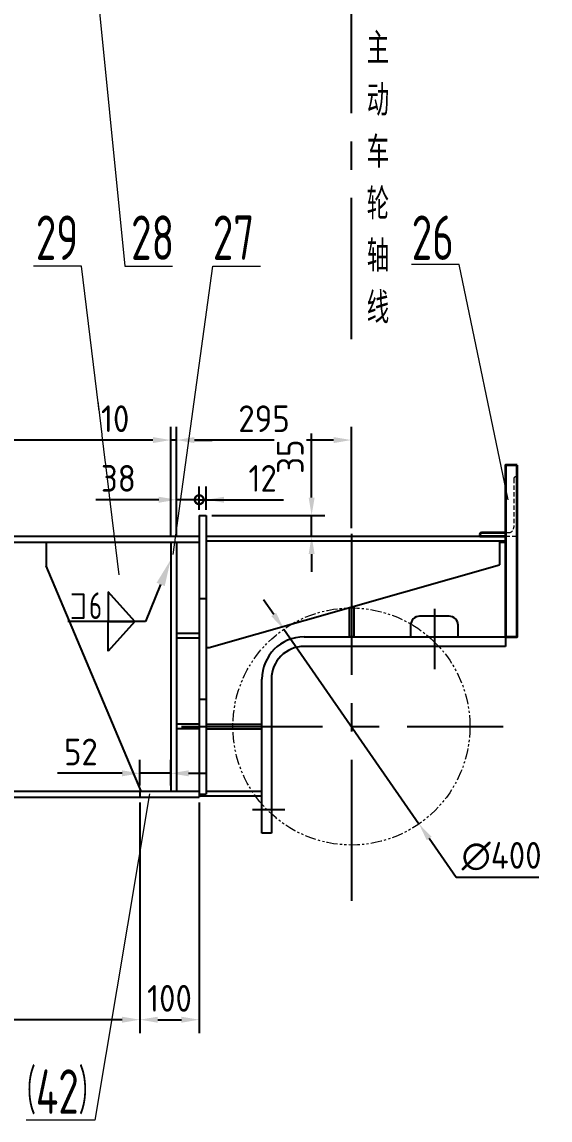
# Model space of a CAD drawing. Header units: millimetres. Extents: x 1747 to 2588, y -325 to 269.
# Drawn here: x 1993 to 2052.5, y -206 to -82.5 of the extents above; entities that cross this region are included whole.
import ezdxf
from ezdxf import colors
from ezdxf.entities.mleader import LeaderData, LeaderLine
from ezdxf.enums import TextEntityAlignment as Align
from ezdxf.math import Vec2, Vec3

# ---------------------------------------------------------------- set-up
doc = ezdxf.new("R2010")
doc.units = ezdxf.units.MM
for name, pattern in [('CENTER', [50.8, 31.75, -6.35, 6.35, -6.35]), ('DASHED', [0.75, 0.5, -0.25]), ('PHANTOM', [2.5, 1.25, -0.25, 0.25, -0.25, 0.25, -0.25])]:
    doc.linetypes.add(name, pattern=pattern)
for name, color, linetype, lineweight in [('1粗实线', 7, 'Continuous', 35), ('4虚线', 2, 'DASHED', 18), ('5双点画线', 4, 'PHANTOM', 18), ('6标注', 6, 'Continuous', 18)]:
    doc.layers.add(name, color=color, linetype=linetype, lineweight=lineweight)
doc.layers.add('2细实线', color=3, linetype='Continuous')
doc.layers.add('3中心线', color=1, linetype='CENTER')
doc.styles.get("Standard").update_dxf_attribs({"font": 'ISOCP.SHX', "bigfont": 'gbcbig.shx'})
doc.styles.add('wh_1', font='isocp.shx', dxfattribs={"bigfont": 'gbcbig.shx'})
doc.dimstyles.new('ISO-15', dxfattribs={"dimtxt": 3, "dimasz": 2, "dimexe": 1.5, "dimexo": 0.625, "dimgap": 0.9, "dimtad": 1, "dimlfac": 15, "dimdsep": 46, "dimtxsty": 'wh_1', "dimcen": 2.5, "dimadec": 0, "dimazin": 0, "dimtfac": 1, "dimtmove": 0, "dimatfit": 3, "dimfxl": 0.2, "dimtfill": 1, "dimarcsym": 0})
doc.dimstyles.new('ISO-15$3', dxfattribs={"dimtxt": 3, "dimasz": 2, "dimexe": 1.5, "dimexo": 0.625, "dimgap": 0.9, "dimtad": 1, "dimtih": 1, "dimtoh": 1, "dimlfac": 15, "dimdsep": 46, "dimtxsty": 'wh_1', "dimcen": 2.5, "dimadec": 0, "dimazin": 0, "dimtfac": 1, "dimtmove": 0, "dimatfit": 3, "dimfxl": 0.2, "dimtfill": 1, "dimarcsym": 0})

# ---------------------------------------------------------------- blocks, each defined once
blk = doc.blocks.new('*D282')
at = {"layer": '6标注', "color": 0, "lineweight": -2, "ltscale": 0.2, "transparency": 16777216}
for p, q in [((2010.45, -140.39), (2010.45, -128.03)), ((2030.12, -139.45), (2030.12, -128.03)), ((2028.12, -129.53), (2012.45, -129.53))]:
    blk.add_line(p, q, dxfattribs=at)
at = {"layer": '6标注', "color": 0, "ltscale": 0.2, "transparency": 16777216}
for points in [[(2012.45, -129.2), (2012.45, -129.87), (2010.45, -129.53)], [(2028.12, -129.2), (2028.12, -129.87), (2030.12, -129.53)]]:
    blk.add_solid(points, dxfattribs=at)
at = {"layer": 'Defpoints', "color": 0, "ltscale": 0.2, "transparency": 16777216}
for p in [(2010.45, -129.53), (2030.12, -140.08), (2010.45, -141.01)]:
    blk.add_point(p, dxfattribs=at)
at = {"layer": '6标注', "color": 0, "ltscale": 0.2, "transparency": 16777216, "insert": (2020.29, -127.13), "char_height": 3, "attachment_point": 5, "style": 'wh_1', "bg_fill": 3, "box_fill_scale": 1.1, "bg_fill_color": 256, "bg_fill_true_color": 13158600, "bg_fill_transparency": 0}
blk.add_mtext('295', dxfattribs=at)
blk = doc.blocks.new('*D283')
at = {"layer": '6标注', "color": 0, "lineweight": -2, "ltscale": 0.2, "transparency": 16777216}
for p, q in [((2009.79, -140.39), (2009.79, -128.03)), ((2010.45, -140.39), (2010.45, -128.03)), ((2007.79, -129.53), (2001.28, -129.53)), ((2010.45, -129.53), (2009.79, -129.53)), ((2012.45, -129.53), (2014.45, -129.53))]:
    blk.add_line(p, q, dxfattribs=at)
at = {"layer": '6标注', "color": 0, "ltscale": 0.2, "transparency": 16777216}
for points in [[(2007.79, -129.2), (2007.79, -129.87), (2009.79, -129.53)], [(2012.45, -129.2), (2012.45, -129.87), (2010.45, -129.53)]]:
    blk.add_solid(points, dxfattribs=at)
at = {"layer": 'Defpoints', "color": 0, "ltscale": 0.2, "transparency": 16777216}
for p in [(2009.79, -129.53), (2009.79, -141.01), (2010.45, -141.01)]:
    blk.add_point(p, dxfattribs=at)
at = {"layer": '6标注', "color": 0, "ltscale": 0.2, "transparency": 16777216, "insert": (2003.54, -127.13), "char_height": 3, "attachment_point": 5, "style": 'wh_1', "bg_fill": 3, "box_fill_scale": 1.1, "bg_fill_color": 256, "bg_fill_true_color": 13158600, "bg_fill_transparency": 0}
blk.add_mtext('10', dxfattribs=at)
blk = doc.blocks.new('*D284')
at = {"layer": '6标注', "color": 0, "lineweight": -2, "ltscale": 0.2, "transparency": 16777216}
for p, q in [((1925.79, -140.39), (1925.79, -128.03)), ((2009.79, -140.39), (2009.79, -128.03)), ((2007.79, -129.53), (1927.79, -129.53))]:
    blk.add_line(p, q, dxfattribs=at)
at = {"layer": '6标注', "color": 0, "ltscale": 0.2, "transparency": 16777216}
for points in [[(1927.79, -129.2), (1927.79, -129.87), (1925.79, -129.53)], [(2007.79, -129.2), (2007.79, -129.87), (2009.79, -129.53)]]:
    blk.add_solid(points, dxfattribs=at)
at = {"layer": 'Defpoints', "color": 0, "ltscale": 0.2, "transparency": 16777216}
for p in [(1925.79, -129.53), (1925.79, -141.01), (2009.79, -141.01)]:
    blk.add_point(p, dxfattribs=at)
at = {"layer": '6标注', "color": 0, "ltscale": 0.2, "transparency": 16777216, "insert": (1967.79, -127.13), "char_height": 3, "attachment_point": 5, "style": 'wh_1', "bg_fill": 3, "box_fill_scale": 1.1, "bg_fill_color": 256, "bg_fill_true_color": 13158600, "bg_fill_transparency": 0}
blk.add_mtext('{\\C3;1260}', dxfattribs=at)
blk = doc.blocks.new('*D301')
at = {"layer": '6标注', "color": 0, "lineweight": -2, "ltscale": 0.2, "transparency": 16777216}
for p, q in [((1929.32, -170.31), (1929.32, -196.22)), ((2006.32, -170.31), (2006.32, -196.22)), ((2004.32, -194.72), (1931.32, -194.72))]:
    blk.add_line(p, q, dxfattribs=at)
at = {"layer": '6标注', "color": 0, "ltscale": 0.2, "transparency": 16777216}
for points in [[(1931.32, -194.39), (1931.32, -195.06), (1929.32, -194.72)], [(2004.32, -194.39), (2004.32, -195.06), (2006.32, -194.72)]]:
    blk.add_solid(points, dxfattribs=at)
at = {"layer": 'Defpoints', "color": 0, "ltscale": 0.2, "transparency": 16777216}
for p in [(1929.32, -169.68), (2006.32, -169.68), (1929.32, -194.72)]:
    blk.add_point(p, dxfattribs=at)
at = {"layer": '6标注', "color": 0, "ltscale": 0.2, "transparency": 16777216, "insert": (1967.82, -192.32), "char_height": 3, "attachment_point": 5, "style": 'wh_1', "bg_fill": 3, "box_fill_scale": 1.1, "bg_fill_color": 256, "bg_fill_true_color": 13158600, "bg_fill_transparency": 0}
blk.add_mtext('1155', dxfattribs=at)
blk = doc.blocks.new('*D302')
at = {"layer": '6标注', "color": 0, "lineweight": -2, "ltscale": 0.2, "transparency": 16777216}
for p, q in [((2006.32, -170.31), (2006.32, -196.22)), ((2012.99, -170.31), (2012.99, -196.22)), ((2008.32, -194.72), (2010.99, -194.72))]:
    blk.add_line(p, q, dxfattribs=at)
at = {"layer": '6标注', "color": 0, "ltscale": 0.2, "transparency": 16777216}
for points in [[(2008.32, -194.39), (2008.32, -195.06), (2006.32, -194.72)], [(2010.99, -194.39), (2010.99, -195.06), (2012.99, -194.72)]]:
    blk.add_solid(points, dxfattribs=at)
at = {"layer": 'Defpoints', "color": 0, "ltscale": 0.2, "transparency": 16777216}
for p in [(2006.32, -169.68), (2012.99, -169.68)]:
    blk.add_point(p, dxfattribs=at)
at = {"layer": '6标注', "color": 0, "ltscale": 0.2, "transparency": 16777216, "insert": (2009.65, -192.32), "char_height": 3, "attachment_point": 5, "style": 'wh_1', "bg_fill": 3, "box_fill_scale": 1.1, "bg_fill_color": 256, "bg_fill_true_color": 13158600, "bg_fill_transparency": 0}
blk.add_mtext('100', dxfattribs=at)
at = {"layer": 'Defpoints', "color": 0, "ltscale": 0.2, "transparency": 16777216}
blk.add_point((2012.99, -194.72), dxfattribs=at)
blk = doc.blocks.new('*D310')
at = {"layer": '6标注', "color": 0, "lineweight": -2, "ltscale": 0.2, "transparency": 16777216}
for p, q in [((2006.32, -168.39), (2006.32, -165.51)), ((2009.79, -168.39), (2009.79, -165.51)), ((2004.32, -167.01), (1997.04, -167.01)), ((2009.79, -167.01), (2006.32, -167.01)), ((2011.79, -167.01), (2013.79, -167.01))]:
    blk.add_line(p, q, dxfattribs=at)
at = {"layer": '6标注', "color": 0, "ltscale": 0.2, "transparency": 16777216}
for points in [[(2004.32, -166.68), (2004.32, -167.35), (2006.32, -167.01)], [(2011.79, -166.68), (2011.79, -167.35), (2009.79, -167.01)]]:
    blk.add_solid(points, dxfattribs=at)
at = {"layer": 'Defpoints', "color": 0, "ltscale": 0.2, "transparency": 16777216}
for p in [(2006.32, -167.01), (2006.32, -169.01), (2009.79, -169.01)]:
    blk.add_point(p, dxfattribs=at)
at = {"layer": '6标注', "color": 0, "ltscale": 0.2, "transparency": 16777216, "insert": (1999.68, -164.61), "char_height": 3, "attachment_point": 5, "style": 'wh_1', "bg_fill": 3, "box_fill_scale": 1.1, "bg_fill_color": 256, "bg_fill_true_color": 13158600, "bg_fill_transparency": 0}
blk.add_mtext('{\\C3;52}', dxfattribs=at)
blk = doc.blocks.new('_DotSmall')
at = {"color": 0, "linetype": 'ByBlock', "const_width": 0.5}
blk.add_lwpolyline([(-0.0625, 0, 1), (0.0625, 0, 1)], format="xyb", close=True, dxfattribs=at)
blk = doc.blocks.new('*D311')
at = {"layer": '6标注', "color": 0, "lineweight": -2, "ltscale": 0.2, "transparency": 16777216}
for p, q in [((2010.45, -140.39), (2010.45, -134.74)), ((2012.99, -137.39), (2012.99, -134.74)), ((2008.45, -136.24), (2001.35, -136.24)), ((2012.99, -136.24), (2010.45, -136.24)), ((2012.99, -136.24), (2016.99, -136.24))]:
    blk.add_line(p, q, dxfattribs=at)
at = {"layer": '6标注', "color": 0, "ltscale": 0.2, "transparency": 16777216}
blk.add_solid([(2008.45, -135.91), (2008.45, -136.58), (2010.45, -136.24)], dxfattribs=at)
at = {"layer": 'Defpoints', "color": 0, "ltscale": 0.2, "transparency": 16777216}
for p in [(2012.99, -136.24), (2012.99, -138.01), (2010.45, -141.01)]:
    blk.add_point(p, dxfattribs=at)
at = {"layer": '6标注', "color": 0, "lineweight": -2, "ltscale": 0.2, "transparency": 16777216, "xscale": 2, "yscale": 2, "zscale": 2, "rotation": 180}
blk.add_blockref('_DotSmall', (2012.99, -136.24), dxfattribs=at)
at = {"layer": '6标注', "color": 0, "ltscale": 0.2, "transparency": 16777216, "insert": (2003.9, -133.84), "char_height": 3, "attachment_point": 5, "style": 'wh_1', "bg_fill": 3, "box_fill_scale": 1.1, "bg_fill_color": 256, "bg_fill_true_color": 13158600, "bg_fill_transparency": 0}
blk.add_mtext('{\\C3;38}', dxfattribs=at)
blk = doc.blocks.new('*D312')
at = {"layer": '6标注', "color": 0, "lineweight": -2, "ltscale": 0.2, "transparency": 16777216}
for p, q in [((2012.99, -137.39), (2012.99, -134.74)), ((2013.79, -137.39), (2013.79, -134.74)), ((2012.99, -136.24), (2010.99, -136.24)), ((2012.99, -136.24), (2013.79, -136.24)), ((2015.79, -136.24), (2022.47, -136.24))]:
    blk.add_line(p, q, dxfattribs=at)
at = {"layer": '6标注', "color": 0, "ltscale": 0.2, "transparency": 16777216}
blk.add_solid([(2015.79, -135.91), (2015.79, -136.58), (2013.79, -136.24)], dxfattribs=at)
at = {"layer": 'Defpoints', "color": 0, "ltscale": 0.2, "transparency": 16777216}
for p in [(2013.79, -136.24), (2012.99, -138.01), (2013.79, -138.01)]:
    blk.add_point(p, dxfattribs=at)
at = {"layer": '6标注', "color": 0, "lineweight": -2, "ltscale": 0.2, "transparency": 16777216, "xscale": 2, "yscale": 2, "zscale": 2}
blk.add_blockref('_DotSmall', (2012.99, -136.24), dxfattribs=at)
at = {"layer": '6标注', "color": 0, "ltscale": 0.2, "transparency": 16777216, "insert": (2020.13, -133.84), "char_height": 3, "attachment_point": 5, "style": 'wh_1', "bg_fill": 3, "box_fill_scale": 1.1, "bg_fill_color": 256, "bg_fill_true_color": 13158600, "bg_fill_transparency": 0}
blk.add_mtext('12', dxfattribs=at)
blk = doc.blocks.new('*D193')
at = {"layer": '6标注', "color": 0, "lineweight": -2, "ltscale": 0.2, "transparency": 16777216}
for p, q in [((2021.38, -149.15), (2020.24, -147.51)), ((2022.52, -150.79), (2037.72, -172.7)), ((2041.91, -178.74), (2038.86, -174.34)), ((2051.22, -178.74), (2041.91, -178.74))]:
    blk.add_line(p, q, dxfattribs=at)
at = {"layer": '6标注', "color": 0, "ltscale": 0.2, "transparency": 16777216}
for points in [[(2021.65, -148.96), (2021.1, -149.34), (2022.52, -150.79)], [(2039.14, -174.15), (2038.59, -174.53), (2037.72, -172.7)]]:
    blk.add_solid(points, dxfattribs=at)
at = {"layer": 'Defpoints', "color": 0, "ltscale": 0.2, "transparency": 16777216}
for p in [(2022.52, -150.79), (2037.72, -172.7)]:
    blk.add_point(p, dxfattribs=at)
at = {"layer": '6标注', "color": 0, "ltscale": 0.2, "transparency": 16777216, "insert": (2047.02, -176.34), "char_height": 3, "attachment_point": 5, "style": 'wh_1', "bg_fill": 3, "box_fill_scale": 1.1, "bg_fill_color": 256, "bg_fill_true_color": 13158600, "bg_fill_transparency": 0}
blk.add_mtext('∅400', dxfattribs=at)
blk = doc.blocks.new('*D220')
at = {"layer": '6标注', "color": 0, "lineweight": -2, "ltscale": 0.2, "transparency": 16777216}
for p, q in [((2025.64, -136.01), (2025.64, -128.79)), ((2014.41, -138.01), (2027.14, -138.01)), ((2025.64, -140.35), (2025.64, -138.01)), ((2014.41, -140.35), (2027.14, -140.35)), ((2025.64, -142.35), (2025.64, -144.35))]:
    blk.add_line(p, q, dxfattribs=at)
at = {"layer": '6标注', "color": 0, "ltscale": 0.2, "transparency": 16777216}
for points in [[(2025.31, -136.01), (2025.98, -136.01), (2025.64, -138.01)], [(2025.31, -142.35), (2025.98, -142.35), (2025.64, -140.35)]]:
    blk.add_solid(points, dxfattribs=at)
at = {"layer": 'Defpoints', "color": 0, "ltscale": 0.2, "transparency": 16777216}
for p in [(2013.79, -138.01), (2025.64, -138.01), (2013.79, -140.35)]:
    blk.add_point(p, dxfattribs=at)
at = {"layer": '6标注', "color": 0, "ltscale": 0.2, "transparency": 16777216, "insert": (2023.24, -131.4), "char_height": 3, "attachment_point": 5, "rotation": 90, "style": 'wh_1', "bg_fill": 3, "box_fill_scale": 1.1, "bg_fill_color": 256, "bg_fill_true_color": 13158600, "bg_fill_transparency": 0}
blk.add_mtext('35', dxfattribs=at)

msp = doc.modelspace()

# ---------------------------------------------------------------- linework, layer by layer
for p, q in [((2012.98632, -138.01361), (2013.78632, -138.01361)), ((1823.45298, -140.34695), (2012.98632, -140.34695)), ((2013.78632, -140.34695), (2047.45298, -140.34695)), ((2047.45298, -151.68028), (2047.45298, -140.34695)), ((1890.18632, -141.01361), (2012.98632, -141.01361)), ((2010.45298, -141.01361), (2010.45298, -169.01361)), ((2013.78632, -140.88028), (2047.45298, -140.88028)), ((2046.78632, -141.01361), (2047.45298, -141.01361)), ((2029.85298, -148.38504), (2029.85298, -151.68028)), ((2030.38632, -148.23266), (2030.38632, -151.68028)), ((2041.11965, -149.34695), (2037.78632, -149.34695)), ((2036.78632, -150.34695), (2036.78631, -151.68028)), ((2042.11965, -151.68028), (2042.11965, -150.34695)), ((2024.78657, -151.68028), (2047.45298, -151.68028)), ((2030.38632, -151.68028), (2029.85298, -151.68028)), ((2047.45298, -151.68028), (2047.45298, -152.74695)), ((2047.45298, -152.74695), (2024.78632, -152.74695)), ((2020.05299, -173.74695), (2020.05298, -156.41177)), ((2021.11965, -156.41361), (2021.11965, -173.74695)), ((2013.78632, -161.48028), (2020.05299, -161.48028)), ((2013.78632, -162.01361), (2020.05299, -162.01361)), ((1863.51965, -169.01361), (2012.98632, -169.01361)), ((2013.78632, -169.01361), (2020.05299, -169.01361)), ((1929.31965, -169.68028), (2006.31965, -169.68028)), ((2006.31965, -169.68028), (2012.98632, -169.68028)), ((2012.98632, -169.54695), (2020.05299, -169.54695)), ((2021.11965, -173.74695), (2020.05299, -173.74695))]:
    msp.add_line(p, q)
at = {"ltscale": 0.2}
for p, q in [((2012.98632, -138.01361), (2012.98632, -169.34695)), ((2013.78632, -138.01361), (2013.78632, -169.34695)), ((1995.78632, -141.01361), (1995.78632, -143.68028)), ((2009.78632, -141.01361), (2009.78632, -169.01361)), ((2046.78632, -140.88028), (2046.78632, -143.54695)), ((2006.45298, -169.01361), (1995.78632, -143.68028)), ((2014.11965, -152.88028), (2046.78632, -143.54695)), ((2012.98632, -147.34695), (2013.78632, -147.34695)), ((2012.98632, -151.28028), (2010.45298, -151.28028)), ((2012.98632, -151.81361), (2010.45298, -151.81361)), ((2013.78632, -152.88028), (2014.11965, -152.88028)), ((2012.98632, -158.68028), (2013.78632, -158.68028)), ((2012.98632, -161.48028), (2010.45298, -161.48028)), ((2012.98632, -162.01361), (2010.45298, -162.01361)), ((2006.31965, -169.01361), (2006.31965, -169.68028)), ((2012.98632, -169.01361), (2012.98632, -169.68028)), ((2012.98632, -169.34695), (2013.78632, -169.34695))]:
    msp.add_line(p, q, dxfattribs=at)
at = {"ltscale": 0.2, "flags": 128}
for points in [[(1998.6441, -146.87097), (1999.96448, -146.87097), (1999.96448, -149.57404), (1998.6441, -149.57404)], [(2002.74272, -146.6082), (2002.74272, -149.93676), (2005.76672, -149.93676), (2002.74272, -146.6082)], [(2002.74272, -153.26532), (2002.74272, -149.93676), (2005.76672, -149.93676), (2002.74272, -153.26532)]]:
    msp.add_lwpolyline(points, dxfattribs=at)
for centre, radius, start, end in [((2037.78632, -150.34695), 1, 90, 180), ((2041.11965, -150.34695), 1, 0, 90), ((2024.78632, -156.41361), 4.73333, 90.0000001, 179.9999922), ((2024.78632, -156.41361), 3.66667, 90.0000001, 179.9999922)]:
    msp.add_arc(centre, radius, start, end)
at = {"layer": '1粗实线'}
for p, q in [((2044.58632, -140.14695), (2044.58632, -140.34695)), ((2044.58632, -140.34695), (2047.45298, -140.34695)), ((2047.45298, -139.94695), (2044.78632, -139.94695))]:
    msp.add_line(p, q, dxfattribs=at)
msp.add_arc((2044.78632, -140.14695), 0.2, 90, 180, dxfattribs=at)
at = {"layer": '3中心线', "ltscale": 0.5}
for p, q in [((2030.11965, -118.18095), (2030.11965, 138.73908)), ((2030.11965, -140.07807), (2030.11965, -182.01256)), ((2010.99842, -161.74695), (2047.20726, -161.74695))]:
    msp.add_line(p, q, dxfattribs=at)
at = {"layer": '3中心线'}
for p, q in [((2039.45298, -148.50471), (2039.45298, -155.31232)), ((2019.00312, -171.08028), (2022.63154, -171.08028))]:
    msp.add_line(p, q, dxfattribs=at)
at = {"layer": '4虚线'}
for p, q in [((2048.38632, -133.88028), (2048.38632, -139.34695)), ((2048.78632, -133.68028), (2048.58632, -133.68028)), ((2048.78632, -140.34695), (2048.78632, -133.68028)), ((2047.78632, -139.94695), (2047.45298, -139.94695)), ((2047.45298, -140.34695), (2048.78632, -140.34695))]:
    msp.add_line(p, q, dxfattribs=at)
for centre, radius, start, end in [((2048.58632, -133.88028), 0.2, 90, 180), ((2047.78632, -139.34695), 0.6, 270, 0)]:
    msp.add_arc(centre, radius, start, end, dxfattribs=at)
at = {"layer": '5双点画线', "linetype": 'PHANTOM'}
msp.add_circle((2030.11965, -161.74695), 13.33333, dxfattribs=at)
at = {"layer": '6标注', "ltscale": 0.2, "flags": 128}
for points in [[(1995.95516, -23.16601), (2004.62525, -109.97466), (2010.0059, -109.97466)], [(2047.74728, -136.26889), (2042.24604, -109.79656), (2036.86539, -109.79656)]]:
    msp.add_lwpolyline(points, dxfattribs=at)

# ---------------------------------------------------------------- texts
at = {"layer": '2细实线', "insert": (2031.84452, -83.73669), "char_height": 3.5, "attachment_point": 1, "style": 'wh_1'}
msp.add_mtext('主\\P动\\P车\\P轮\\P轴\\P线', dxfattribs=at)
at = {"layer": '6标注', "ltscale": 0.2, "style": 'wh_1', "width": 0.75}
for s, p in [('29', (1997.0033, -109.27104)), ('28', (2007.75374, -109.27104)), ('27', (2016.85916, -109.27104)), ('26', (2039.26883, -109.27104)), ('（42）', (1997.02419, -205.3026))]:
    msp.add_text(s, height=5, dxfattribs=at).set_placement(p, align=Align.CENTER)
msp.add_text('6', height=3, dxfattribs=at).set_placement((2000.60218, -149.66214))

# ---------------------------------------------------------------- leaders
at = {"layer": '6标注', "ltscale": 0.2}
ml = msp.add_multileader_mtext('Standard', dxfattribs=at)
ml.set_content('')
ml.set_leader_properties()
ml.build(insert=Vec2(0, 0))
ml.multileader.update_dxf_attribs({"text_right_attachment_type": 6, "dogleg_length": 0, "arrow_head_size": 3})
ctx = ml.context
ctx.base_point, ctx.char_height, ctx.arrow_head_size, ctx.landing_gap_size, ctx.plane_origin = Vec3(1998.21643, -149.93676), 0.18, 3, 0.09, Vec3(2012.09183, -133.66108)
ctx.right_attachment, ctx.text_align_type = 6, 2
notes = []
notes.append((ctx, [(1, (1, 1, 0), (1998.21643, -149.93676), (-1, 0), 0, [(0, [(2009.78632, -142.98705), (2006.9616, -149.93676)], 0, [])])]))
ctx.mtext, ml.multileader.dxf.content_type = None, 0
for ctx, leaders in notes:
    for number, flags, end, landing, length, lines in leaders:
        leader = LeaderData()
        leader.index, (leader.has_last_leader_line, leader.has_dogleg_vector, leader.attachment_direction) = number, flags
        leader.last_leader_point, leader.dogleg_vector, leader.dogleg_length = Vec3(end), Vec3(landing), length
        for number, points, colour, breaks in lines:
            line = LeaderLine()
            line.index, line.vertices, line.color, line.breaks = number, Vec3.list(points), colors.encode_raw_color(colour), breaks
            leader.lines.append(line)
        ctx.leaders.append(leader)

# ---------------------------------------------------------------- next in the draw order: dimensions: what is measured, and where the dimension line sits
for base, p1, p2, picture, middle in [((2010.45298, -129.53262), (2030.11965, -140.07807), (2010.45298, -141.01361), '*D282', (2020.28631, -127.13232)), ((1929.31965, -194.7231), (2006.31965, -169.68028), (1929.31965, -169.68028), '*D301', (1967.81965, -192.3231))]:
    dim = msp.add_linear_dim(base=base, p1=p1, p2=p2, dimstyle='ISO-15', dxfattribs=at)
    dim.commit()
    dim.dimension.update_dxf_attribs({"geometry": picture, "text_midpoint": middle})
dim = msp.add_diameter_dim_2p(p1=(2022.51677, -150.79369), p2=(2037.72253, -172.70021), dimstyle='ISO-15$3', dxfattribs=at)
dim.commit()
dim.dimension.update_dxf_attribs({"geometry": '*D193', "text_midpoint": (2047.01578, -178.7396), "dimtype": 163})
dim = msp.add_linear_dim(base=(2006.31965, -167.01343), p1=(2009.78632, -169.01361), p2=(2006.31965, -169.01361), text='{\\C3;<>}', dimstyle='ISO-15', dxfattribs=at)
dim.commit()
dim.dimension.update_dxf_attribs({"geometry": '*D310', "text_midpoint": (1999.67956, -164.61314)})

# ---------------------------------------------------------------- next in the draw order: linework, layer by layer
at = {"layer": '1粗实线'}
msp.add_lwpolyline([(2048.78632, -132.34695), (2047.45298, -132.34695), (2047.45298, -151.68028), (2048.78632, -151.68028)], close=True, dxfattribs=at)

# ---------------------------------------------------------------- next in the draw order: dimensions: what is measured, and where the dimension line sits
at = {"layer": '6标注', "ltscale": 0.2}
for base, p1, p2, picture, middle in [((2009.78632, -129.53262), (2010.45298, -141.01361), (2009.78632, -141.01361), '*D283', (2003.53513, -127.13262)), ((2012.98632, -194.7231), (2006.31965, -169.68028), (2012.98632, -169.68028), '*D302', (2009.65298, -192.3231))]:
    dim = msp.add_linear_dim(base=base, p1=p1, p2=p2, dimstyle='ISO-15', dxfattribs=at)
    dim.commit()
    dim.dimension.update_dxf_attribs({"geometry": picture, "text_midpoint": middle})

# ---------------------------------------------------------------- next in the draw order: linework, layer by layer
at = {"layer": '6标注', "ltscale": 0.2, "flags": 128}
msp.add_lwpolyline([(2007.41884, -169.32141), (2001.26578, -206.00623), (1993.51868, -206.00623)], dxfattribs=at)

# ---------------------------------------------------------------- next in the draw order: dimensions: what is measured, and where the dimension line sits
at = {"layer": '6标注', "ltscale": 0.2}
dim = msp.add_linear_dim(base=(1925.78632, -129.53262), p1=(2009.78632, -141.01361), p2=(1925.78632, -141.01361), text='{\\C3;<>}', dimstyle='ISO-15', dxfattribs=at)
dim.commit()
dim.dimension.update_dxf_attribs({"geometry": '*D284', "text_midpoint": (1967.78632, -127.13232)})

# ---------------------------------------------------------------- next in the draw order: dimensions: what is measured, and where the dimension line sits
dim = msp.add_linear_dim(base=(2012.98632, -136.24479), p1=(2010.45298, -141.01361), p2=(2012.98632, -138.01361), text='{\\C3;<>}', dimstyle='ISO-15', override={"dimblk2": 'DotSmall', "dimsah": 1}, dxfattribs=at)
dim.commit()
dim.dimension.update_dxf_attribs({"geometry": '*D311', "text_midpoint": (2003.90298, -136.24479), "dimtype": 160})

# ---------------------------------------------------------------- next in the draw order: linework, layer by layer
at = {"layer": '6标注', "ltscale": 0.2, "flags": 128}
msp.add_lwpolyline([(2003.9904, -144.68507), (1999.7319, -109.97466), (1994.35125, -109.97466)], dxfattribs=at)

# ---------------------------------------------------------------- next in the draw order: dimensions: what is measured, and where the dimension line sits
at = {"layer": '6标注', "ltscale": 0.2}
dim = msp.add_linear_dim(base=(2013.78632, -136.24479), p1=(2012.98632, -138.01361), p2=(2013.78632, -138.01361), dimstyle='ISO-15', override={"dimblk1": 'DotSmall', "dimsah": 1}, dxfattribs=at)
dim.commit()
dim.dimension.update_dxf_attribs({"geometry": '*D312', "text_midpoint": (2020.1264, -133.84449)})

# ---------------------------------------------------------------- next in the draw order: dimensions: what is measured, and where the dimension line sits
dim = msp.add_linear_dim(base=(2025.64451, -138.01361), p1=(2013.78632, -140.34695), p2=(2013.78632, -138.01361), angle=90, dimstyle='ISO-15', dxfattribs=at)
dim.commit()
dim.dimension.update_dxf_attribs({"geometry": '*D220', "text_midpoint": (2023.24451, -131.40148)})

# ---------------------------------------------------------------- next in the draw order: linework, layer by layer
at = {"layer": '6标注', "ltscale": 0.2, "flags": 128}
msp.add_lwpolyline([(2010.0741, -142.4138), (2014.52476, -109.97466), (2019.9054, -109.97466)], dxfattribs=at)

doc.saveas('drawing.dxf')
